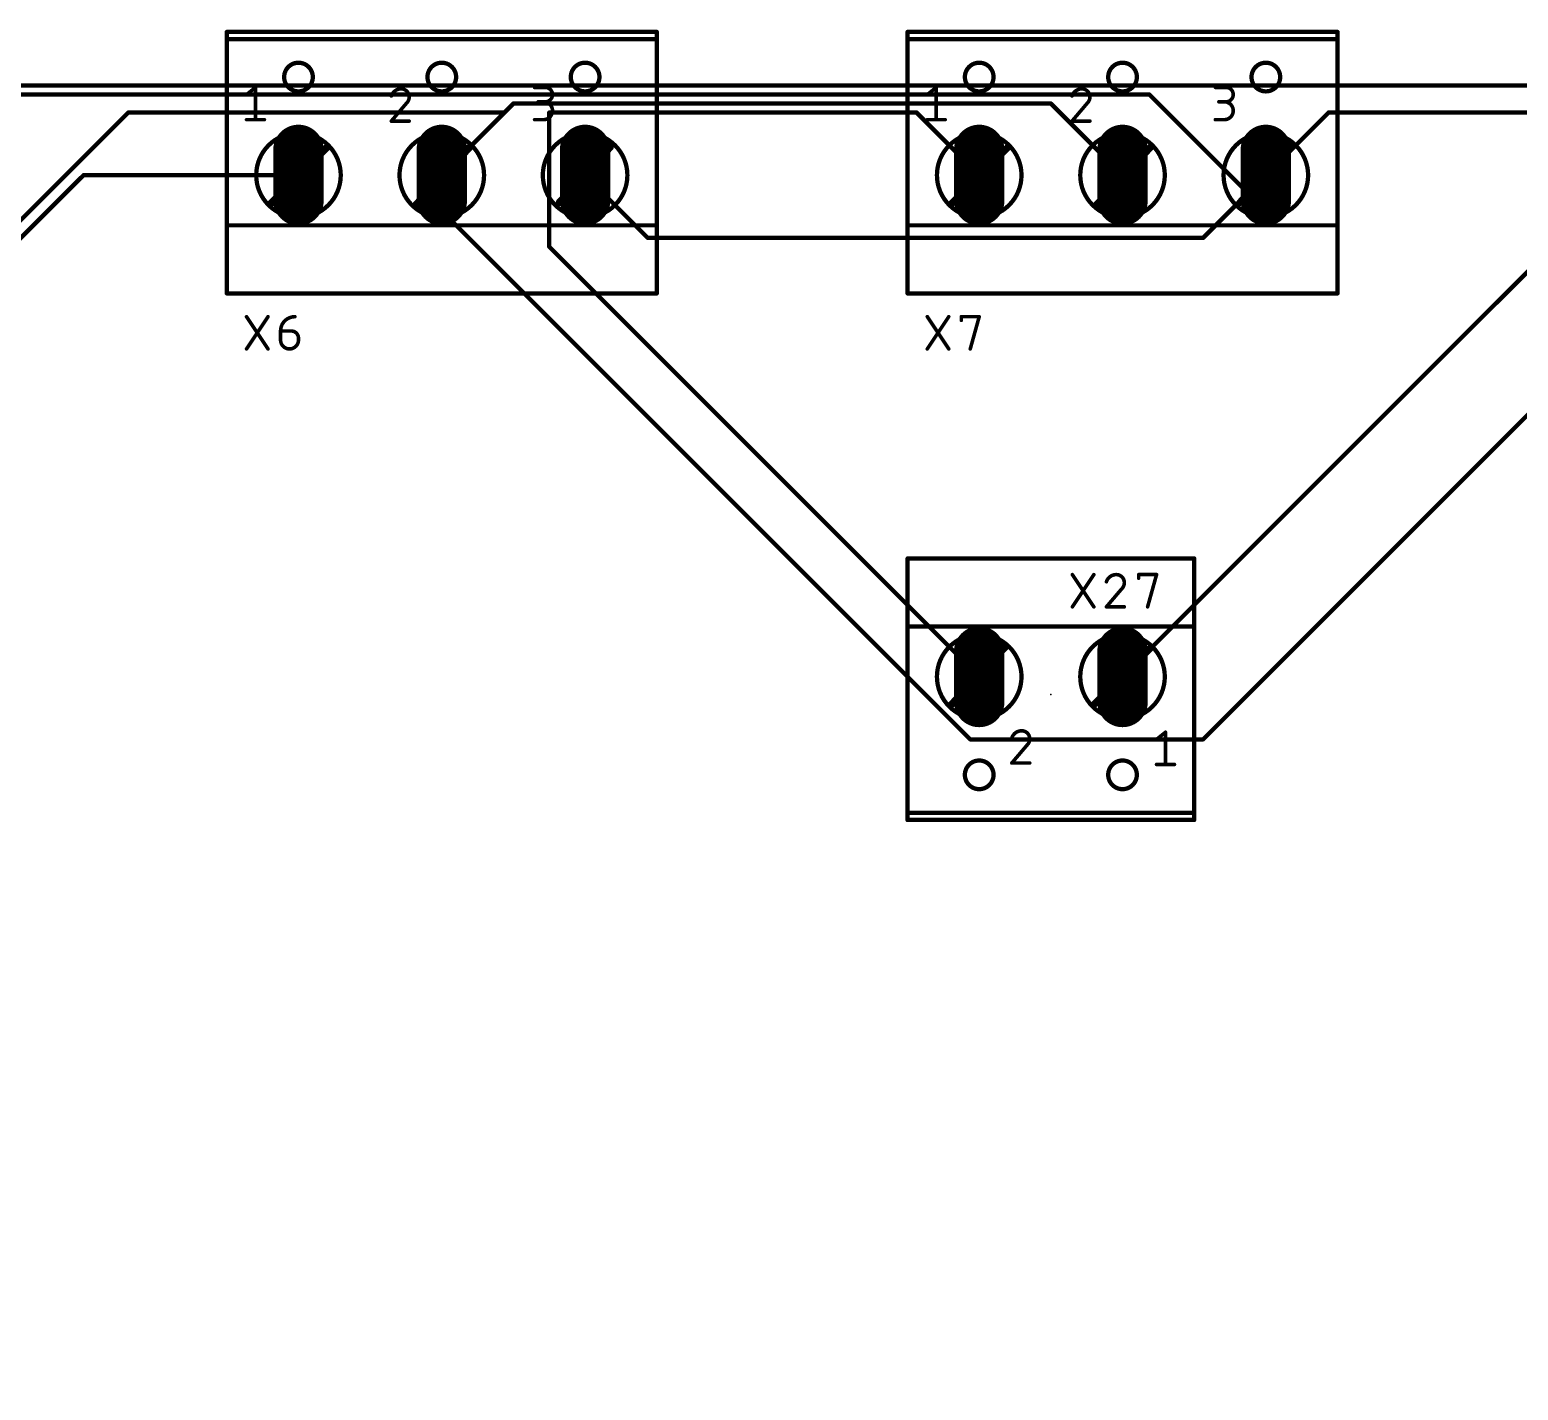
# Model space of a CAD drawing. Extents: x 12 to 245, y 1 to 99.
# Drawn here: x 131.4 to 184.2, y 50.3 to 98.5 of the extents above; entities that cross this region are included whole.
import ezdxf

# ---------------------------------------------------------------- set-up
doc = ezdxf.new("R2010")
doc.units = 0
for name, color, linetype in [('1', 12, 'CONTINUOUS'), ('17', 110, 'CONTINUOUS'), ('21', 253, 'CONTINUOUS'), ('23', 53, 'CONTINUOUS'), ('25', 253, 'CONTINUOUS'), ('51', 253, 'CONTINUOUS')]:
    doc.layers.add(name, color=color, linetype=linetype)

# ---------------------------------------------------------------- blocks, each defined once
blk = doc.blocks.new('LONGP100')
at = {"const_width": 1}
blk.add_lwpolyline([(-0.5, 0), (0.5, 0)], dxfattribs=at)
at = {"const_width": 0.5}
for points in [[(-0.5, 0.25, 1), (-0.5, -0.25)], [(0.5, -0.25, 1), (0.5, 0.25)]]:
    blk.add_lwpolyline(points, format="xyb", dxfattribs=at)

msp = doc.modelspace()

# ---------------------------------------------------------------- linework, layer by layer
at = {"layer": '1', "const_width": 0.1524}
for points in [[(66.675, 96.52), (218.44, 96.52)], [(120.9675, 96.2025), (171.1325, 96.2025)], [(171.1325, 96.2025), (174.625, 92.71)], [(134.9375, 95.5675), (130.4925, 91.1225)], [(148.2725, 95.5675), (134.9375, 95.5675)], [(148.2725, 95.5675), (146.05, 93.345)], [(148.59, 95.885), (148.2725, 95.5675)], [(167.64, 95.885), (148.59, 95.885)], [(149.86, 95.5675), (149.86, 90.805)], [(162.8775, 95.5675), (149.86, 95.5675)], [(165.1, 93.345), (162.8775, 95.5675)], [(170.18, 93.345), (167.64, 95.885)], [(175.26, 93.345), (177.4825, 95.5675)], [(177.4825, 95.5675), (195.8975, 95.5675)], [(133.35, 93.345), (71.12, 31.115)], [(140.97, 93.345), (133.35, 93.345)], [(146.05, 93.345), (146.05, 92.075)], [(153.3525, 91.1225), (151.13, 93.345)], [(187.96, 93.345), (170.18, 75.565)], [(173.0375, 73.3425), (193.04, 93.345)], [(174.625, 92.71), (175.26, 93.345)], [(174.625, 92.71), (173.0375, 91.1225)], [(146.05, 92.075), (164.7825, 73.3425)], [(149.86, 90.805), (165.1, 75.565)], [(173.0375, 91.1225), (153.3525, 91.1225)], [(164.7825, 73.3425), (173.0375, 73.3425)]]:
    msp.add_lwpolyline(points, dxfattribs=at)
at = {"layer": '1', "const_width": 0.0762}
for points in [[(171.1594, 96.2294, 1), (171.1056, 96.1756)], [(171.1325, 96.1644, 1), (171.1325, 96.2406)], [(134.9375, 95.6056, 1), (134.9375, 95.5294)], [(134.9644, 95.5406, 1), (134.9106, 95.5944)], [(148.2456, 95.5944, 1), (148.2994, 95.5406)], [(148.2994, 95.5406, 1), (148.2456, 95.5944)], [(148.2725, 95.5294, 1), (148.2725, 95.6056)], [(148.59, 95.9231, 1), (148.59, 95.8469)], [(148.6169, 95.8581, 1), (148.5631, 95.9119)], [(149.8981, 95.5675, 1), (149.8219, 95.5675)], [(149.86, 95.6056, 1), (149.86, 95.5294)], [(162.9044, 95.5944, 1), (162.8506, 95.5406)], [(162.8775, 95.5294, 1), (162.8775, 95.6056)], [(167.6669, 95.9119, 1), (167.6131, 95.8581)], [(167.64, 95.8469, 1), (167.64, 95.9231)], [(177.4825, 95.6056, 1), (177.4825, 95.5294)], [(177.5094, 95.5406, 1), (177.4556, 95.5944)], [(133.35, 93.3831, 1), (133.35, 93.3069)], [(133.3769, 93.3181, 1), (133.3231, 93.3719)], [(140.97, 93.3069, 1), (140.97, 93.3831)], [(146.0881, 93.345, 1), (146.0119, 93.345)], [(146.0231, 93.3719, 1), (146.0769, 93.3181)], [(151.1569, 93.3719, 1), (151.1031, 93.3181)], [(165.0731, 93.3181, 1), (165.1269, 93.3719)], [(170.1531, 93.3181, 1), (170.2069, 93.3719)], [(175.2331, 93.3719, 1), (175.2869, 93.3181)], [(175.2869, 93.3181, 1), (175.2331, 93.3719)], [(174.5981, 92.7369, 1), (174.6519, 92.6831)], [(174.6519, 92.6831, 1), (174.5981, 92.7369)], [(174.5981, 92.6831, 1), (174.6519, 92.7369)], [(146.0119, 92.075, 1), (146.0881, 92.075)], [(146.0769, 92.1019, 1), (146.0231, 92.0481)], [(149.8219, 90.805, 1), (149.8981, 90.805)], [(149.8869, 90.8319, 1), (149.8331, 90.7781)], [(153.3525, 91.1606, 1), (153.3525, 91.0844)], [(153.3256, 91.0956, 1), (153.3794, 91.1494)], [(173.0106, 91.1494, 1), (173.0644, 91.0956)], [(173.0375, 91.0844, 1), (173.0375, 91.1606)], [(165.0731, 75.5381, 1), (165.1269, 75.5919)], [(170.1531, 75.5919, 1), (170.2069, 75.5381)], [(164.7825, 73.3806, 1), (164.7825, 73.3044)], [(164.7556, 73.3156, 1), (164.8094, 73.3694)], [(173.0106, 73.3694, 1), (173.0644, 73.3156)], [(173.0375, 73.3044, 1), (173.0375, 73.3806)]]:
    msp.add_lwpolyline(points, format="xyb", dxfattribs=at)
at = {"layer": '21', "const_width": 0.1524}
for points in [[(138.43, 98.171), (138.43, 98.425)], [(138.43, 98.425), (153.67, 98.425)], [(153.67, 98.171), (138.43, 98.171)], [(138.43, 91.567), (138.43, 98.171)], [(153.67, 98.171), (153.67, 98.425)], [(153.67, 98.171), (153.67, 91.567)], [(162.56, 98.171), (162.56, 98.425)], [(162.56, 98.425), (177.8, 98.425)], [(177.8, 98.171), (162.56, 98.171)], [(162.56, 91.567), (162.56, 98.171)], [(177.8, 98.171), (177.8, 98.425)], [(177.8, 98.171), (177.8, 91.567)], [(138.43, 89.154), (138.43, 91.567)], [(138.43, 91.567), (140.081, 91.567)], [(141.859, 91.567), (145.161, 91.567)], [(146.939, 91.567), (150.241, 91.567)], [(152.019, 91.567), (153.67, 91.567)], [(153.67, 91.567), (153.67, 89.154)], [(162.56, 89.154), (162.56, 91.567)], [(162.56, 91.567), (164.211, 91.567)], [(165.989, 91.567), (169.291, 91.567)], [(171.069, 91.567), (174.371, 91.567)], [(176.149, 91.567), (177.8, 91.567)], [(177.8, 91.567), (177.8, 89.154)], [(138.43, 89.154), (153.67, 89.154)], [(162.56, 89.154), (177.8, 89.154)], [(162.56, 79.756), (162.56, 77.343)], [(162.56, 79.756), (172.72, 79.756)], [(172.72, 77.343), (172.72, 79.756)], [(164.211, 77.343), (162.56, 77.343)], [(162.56, 77.343), (162.56, 70.739)], [(169.291, 77.343), (165.989, 77.343)], [(172.72, 77.343), (171.069, 77.343)], [(172.72, 70.739), (172.72, 77.343)], [(172.72, 70.739), (162.56, 70.739)], [(162.56, 70.739), (162.56, 70.485)], [(172.72, 70.739), (172.72, 70.485)], [(172.72, 70.485), (162.56, 70.485)]]:
    msp.add_lwpolyline(points, dxfattribs=at)
at = {"layer": '21'}
for points, const_width in [([(138.4681, 98.425, 1), (138.3919, 98.425)], 0.0762), ([(138.43, 98.4631, 1), (138.43, 98.3869)], 0.0762), ([(138.43, 98.2091, 1), (138.43, 98.1329)], 0.0762), ([(138.4681, 98.171, 1), (138.3919, 98.171)], 0.0762), ([(138.3919, 98.171, 1), (138.4681, 98.171)], 0.0762), ([(153.7081, 98.425, 1), (153.6319, 98.425)], 0.0762), ([(153.7081, 98.171, 1), (153.6319, 98.171)], 0.0762), ([(153.6319, 98.171, 1), (153.7081, 98.171)], 0.0762), ([(153.67, 98.3869, 1), (153.67, 98.4631)], 0.0762), ([(153.67, 98.1329, 1), (153.67, 98.2091)], 0.0762), ([(162.5981, 98.425, 1), (162.5219, 98.425)], 0.0762), ([(162.56, 98.4631, 1), (162.56, 98.3869)], 0.0762), ([(162.56, 98.2091, 1), (162.56, 98.1329)], 0.0762), ([(162.5981, 98.171, 1), (162.5219, 98.171)], 0.0762), ([(162.5219, 98.171, 1), (162.5981, 98.171)], 0.0762), ([(177.8381, 98.425, 1), (177.7619, 98.425)], 0.0762), ([(177.8381, 98.171, 1), (177.7619, 98.171)], 0.0762), ([(177.7619, 98.171, 1), (177.8381, 98.171)], 0.0762), ([(177.8, 98.3869, 1), (177.8, 98.4631)], 0.0762), ([(177.8, 98.1329, 1), (177.8, 98.2091)], 0.0762), ([(140.97, 96.3168, 1), (140.97, 97.3328, 1), (140.97, 96.3168)], 0.1524), ([(146.05, 96.3168, 1), (146.05, 97.3328, 1), (146.05, 96.3168)], 0.1524), ([(151.13, 96.3168, 1), (151.13, 97.3328, 1), (151.13, 96.3168)], 0.1524), ([(165.1, 96.3168, 1), (165.1, 97.3328, 1), (165.1, 96.3168)], 0.1524), ([(170.18, 96.3168, 1), (170.18, 97.3328, 1), (170.18, 96.3168)], 0.1524), ([(175.26, 96.3168, 1), (175.26, 97.3328, 1), (175.26, 96.3168)], 0.1524), ([(138.4681, 91.567, 1), (138.3919, 91.567)], 0.0762), ([(138.43, 91.6051, 1), (138.43, 91.5289)], 0.0762), ([(138.3919, 91.567, 1), (138.4681, 91.567)], 0.0762), ([(140.081, 91.5289, 1), (140.081, 91.6051)], 0.0762), ([(141.859, 91.6051, 1), (141.859, 91.5289)], 0.0762), ([(145.161, 91.5289, 1), (145.161, 91.6051)], 0.0762), ([(146.939, 91.6051, 1), (146.939, 91.5289)], 0.0762), ([(150.241, 91.5289, 1), (150.241, 91.6051)], 0.0762), ([(152.019, 91.6051, 1), (152.019, 91.5289)], 0.0762), ([(153.7081, 91.567, 1), (153.6319, 91.567)], 0.0762), ([(153.6319, 91.567, 1), (153.7081, 91.567)], 0.0762), ([(153.67, 91.5289, 1), (153.67, 91.6051)], 0.0762), ([(162.5981, 91.567, 1), (162.5219, 91.567)], 0.0762), ([(162.56, 91.6051, 1), (162.56, 91.5289)], 0.0762), ([(162.5219, 91.567, 1), (162.5981, 91.567)], 0.0762), ([(164.211, 91.5289, 1), (164.211, 91.6051)], 0.0762), ([(165.989, 91.6051, 1), (165.989, 91.5289)], 0.0762), ([(169.291, 91.5289, 1), (169.291, 91.6051)], 0.0762), ([(171.069, 91.6051, 1), (171.069, 91.5289)], 0.0762), ([(174.371, 91.5289, 1), (174.371, 91.6051)], 0.0762), ([(176.149, 91.6051, 1), (176.149, 91.5289)], 0.0762), ([(177.8381, 91.567, 1), (177.7619, 91.567)], 0.0762), ([(177.7619, 91.567, 1), (177.8381, 91.567)], 0.0762), ([(177.8, 91.5289, 1), (177.8, 91.6051)], 0.0762), ([(138.43, 89.1921, 1), (138.43, 89.1159)], 0.0762), ([(138.3919, 89.154, 1), (138.4681, 89.154)], 0.0762), ([(153.6319, 89.154, 1), (153.7081, 89.154)], 0.0762), ([(153.67, 89.1159, 1), (153.67, 89.1921)], 0.0762), ([(162.56, 89.1921, 1), (162.56, 89.1159)], 0.0762), ([(162.5219, 89.154, 1), (162.5981, 89.154)], 0.0762), ([(177.7619, 89.154, 1), (177.8381, 89.154)], 0.0762), ([(177.8, 89.1159, 1), (177.8, 89.1921)], 0.0762), ([(162.5981, 79.756, 1), (162.5219, 79.756)], 0.0762), ([(162.56, 79.7941, 1), (162.56, 79.7179)], 0.0762), ([(172.7581, 79.756, 1), (172.6819, 79.756)], 0.0762), ([(172.72, 79.7179, 1), (172.72, 79.7941)], 0.0762), ([(162.56, 77.3811, 1), (162.56, 77.3049)], 0.0762), ([(162.5981, 77.343, 1), (162.5219, 77.343)], 0.0762), ([(162.5219, 77.343, 1), (162.5981, 77.343)], 0.0762), ([(164.211, 77.3049, 1), (164.211, 77.3811)], 0.0762), ([(165.989, 77.3811, 1), (165.989, 77.3049)], 0.0762), ([(169.291, 77.3049, 1), (169.291, 77.3811)], 0.0762), ([(171.069, 77.3811, 1), (171.069, 77.3049)], 0.0762), ([(172.7581, 77.343, 1), (172.6819, 77.343)], 0.0762), ([(172.6819, 77.343, 1), (172.7581, 77.343)], 0.0762), ([(172.72, 77.3049, 1), (172.72, 77.3811)], 0.0762), ([(165.1, 71.5772, 1), (165.1, 72.5932, 1), (165.1, 71.5772)], 0.1524), ([(170.18, 71.5772, 1), (170.18, 72.5932, 1), (170.18, 71.5772)], 0.1524), ([(162.56, 70.7771, 1), (162.56, 70.7009)], 0.0762), ([(162.5981, 70.739, 1), (162.5219, 70.739)], 0.0762), ([(162.5219, 70.739, 1), (162.5981, 70.739)], 0.0762), ([(172.7581, 70.739, 1), (172.6819, 70.739)], 0.0762), ([(172.6819, 70.739, 1), (172.7581, 70.739)], 0.0762), ([(172.72, 70.7009, 1), (172.72, 70.7771)], 0.0762), ([(162.56, 70.5231, 1), (162.56, 70.4469)], 0.0762), ([(162.5219, 70.485, 1), (162.5981, 70.485)], 0.0762), ([(172.6819, 70.485, 1), (172.7581, 70.485)], 0.0762), ([(172.72, 70.4469, 1), (172.72, 70.5231)], 0.0762)]:
    msp.add_lwpolyline(points, format="xyb", dxfattribs=dict(at, const_width=const_width))
at = {"layer": '23'}
for p in [(146.05, 93.98), (170.18, 93.98), (167.64, 74.93)]:
    msp.add_point(p, dxfattribs=at)
at = {"layer": '25', "const_width": 0.127}
for points in [[(139.1285, 87.1855), (139.8905, 88.3285)], [(139.1285, 88.3285), (139.8905, 87.1855)], [(163.2585, 87.1855), (164.0205, 88.3285)], [(163.2585, 88.3285), (164.0205, 87.1855)], [(164.465, 88.2015), (164.465, 88.3285)], [(164.465, 88.3285), (165.1, 88.3285)], [(165.1, 88.3285), (164.7825, 87.1855)], [(140.335, 87.8205), (140.716, 87.8205)], [(140.335, 87.503), (140.335, 87.8205)], [(140.97, 87.5665), (140.97, 87.503)], [(168.402, 78.0415), (169.164, 79.1845)], [(168.402, 79.1845), (169.164, 78.0415)], [(170.7515, 79.0575), (170.7515, 79.1845)], [(170.7515, 79.1845), (171.3865, 79.1845)], [(171.3865, 79.1845), (171.069, 78.0415)], [(170.1483, 78.6765), (169.6085, 78.0415)], [(169.6085, 78.0415), (170.2435, 78.0415)]]:
    msp.add_lwpolyline(points, dxfattribs=at)
at = {"layer": '25'}
for points, const_width in [([(139.1549, 88.3461, 1), (139.1021, 88.3109)], 0.0635), ([(139.9169, 88.3109, 1), (139.8641, 88.3461)], 0.0635), ([(140.843, 88.3285, 0.4142), (140.335, 87.8205)], 0.127), ([(140.843, 88.2968, 1), (140.843, 88.3603)], 0.0635), ([(163.2849, 88.3461, 1), (163.2321, 88.3109)], 0.0635), ([(164.0469, 88.3109, 1), (163.9941, 88.3461)], 0.0635), ([(164.465, 88.3603, 1), (164.465, 88.2968)], 0.0635), ([(164.4967, 88.3285, 1), (164.4333, 88.3285)], 0.0635), ([(164.4333, 88.2015, 1), (164.4967, 88.2015)], 0.0635), ([(165.1306, 88.32, 1), (165.0694, 88.337)], 0.0635), ([(165.1, 88.2968, 1), (165.1, 88.3603)], 0.0635), ([(140.335, 87.8523, 1), (140.335, 87.7888)], 0.0635), ([(140.3667, 87.8205, 1), (140.3033, 87.8205)], 0.0635), ([(140.3033, 87.8205, 1), (140.3667, 87.8205)], 0.0635), ([(140.716, 87.8523, 1), (140.716, 87.7888)], 0.0635), ([(140.97, 87.5665, 0.4142), (140.716, 87.8205)], 0.127), ([(140.716, 87.7888, 1), (140.716, 87.8523)], 0.0635), ([(141.0017, 87.5665, 1), (140.9383, 87.5665)], 0.0635), ([(140.9383, 87.5665, 1), (141.0017, 87.5665)], 0.0635), ([(139.1021, 87.2031, 1), (139.1549, 87.1679)], 0.0635), ([(139.8641, 87.1679, 1), (139.9169, 87.2031)], 0.0635), ([(140.335, 87.503, 1), (140.97, 87.503)], 0.127), ([(140.3667, 87.503, 1), (140.3033, 87.503)], 0.0635), ([(140.3033, 87.503, 1), (140.3667, 87.503)], 0.0635), ([(141.0017, 87.503, 1), (140.9383, 87.503)], 0.0635), ([(140.9383, 87.503, 1), (141.0017, 87.503)], 0.0635), ([(163.2321, 87.2031, 1), (163.2849, 87.1679)], 0.0635), ([(163.9941, 87.1679, 1), (164.0469, 87.2031)], 0.0635), ([(164.7519, 87.194, 1), (164.8131, 87.177)], 0.0635), ([(168.4284, 79.2021, 1), (168.3756, 79.1669)], 0.0635), ([(169.1904, 79.1669, 1), (169.1376, 79.2021)], 0.0635), ([(169.9578, 79.1845, 0.3252), (169.6085, 78.9305)], 0.127), ([(169.9578, 79.2163, 1), (169.9578, 79.1527)], 0.0635), ([(170.2435, 78.8988, 0.4142), (169.9578, 79.1845)], 0.127), ([(169.9577, 79.1527, 1), (169.9578, 79.2163)], 0.0635), ([(170.7515, 79.2163, 1), (170.7515, 79.1527)], 0.0635), ([(170.7833, 79.1845, 1), (170.7198, 79.1845)], 0.0635), ([(171.4171, 79.176, 1), (171.3559, 79.193)], 0.0635), ([(171.3865, 79.1527, 1), (171.3865, 79.2163)], 0.0635), ([(169.5783, 78.9403, 1), (169.6387, 78.9207)], 0.0635), ([(170.1483, 78.6765, 0.2053), (170.2435, 78.8988)], 0.127), ([(170.1264, 78.6995, 1), (170.1701, 78.6535)], 0.0635), ([(170.1724, 78.6559, 1), (170.1241, 78.6971)], 0.0635), ([(170.2752, 78.8988, 1), (170.2118, 78.8987)], 0.0635), ([(170.2118, 78.8988, 1), (170.2752, 78.8988)], 0.0635), ([(170.7198, 79.0575, 1), (170.7833, 79.0575)], 0.0635), ([(168.3756, 78.0591, 1), (168.4284, 78.0239)], 0.0635), ([(169.1376, 78.0239, 1), (169.1904, 78.0591)], 0.0635), ([(169.6085, 78.0733, 1), (169.6085, 78.0097)], 0.0635), ([(169.5843, 78.0621, 1), (169.6327, 78.0209)], 0.0635), ([(170.2435, 78.0097, 1), (170.2435, 78.0733)], 0.0635), ([(171.0384, 78.05, 1), (171.0996, 78.033)], 0.0635)]:
    msp.add_lwpolyline(points, format="xyb", dxfattribs=dict(at, const_width=const_width))
at = {"layer": '51'}
for points, const_width in [([(139.1285, 96.2025), (139.446, 96.4565)], 0.127), ([(139.446, 96.4565), (139.446, 95.3135)], 0.127), ([(149.3393, 96.4565), (149.7203, 96.4565)], 0.127), ([(163.2585, 96.2025), (163.576, 96.4565)], 0.127), ([(163.576, 96.4565), (163.576, 95.3135)], 0.127), ([(173.4693, 96.4565), (173.8503, 96.4565)], 0.127), ([(144.799, 95.8977), (144.2593, 95.2627)], 0.127), ([(149.7203, 95.9485), (149.4663, 95.9485)], 0.127), ([(168.9291, 95.8977), (168.3893, 95.2627)], 0.127), ([(173.8503, 95.9485), (173.5963, 95.9485)], 0.127), ([(139.1285, 95.3135), (139.7635, 95.3135)], 0.127), ([(144.2593, 95.2627), (144.8943, 95.2627)], 0.127), ([(149.3393, 95.3135), (149.6568, 95.3135)], 0.127), ([(163.2585, 95.3135), (163.8935, 95.3135)], 0.127), ([(168.3893, 95.2627), (169.0243, 95.2627)], 0.127), ([(173.4693, 95.3135), (173.7868, 95.3135)], 0.127), ([(139.9794, 92.329), (141.986, 94.3356)], 0.254), ([(145.1356, 92.3036), (147.0406, 94.3356)], 0.254), ([(150.2156, 92.3798), (152.019, 94.3356)], 0.254), ([(164.1094, 92.329), (166.116, 94.3356)], 0.254), ([(169.2656, 92.3036), (171.1706, 94.3356)], 0.254), ([(174.3456, 92.3798), (176.149, 94.3356)], 0.254), ([(140.081, 91.567), (141.859, 91.567)], 0.1524), ([(145.161, 91.567), (146.939, 91.567)], 0.1524), ([(150.241, 91.567), (152.019, 91.567)], 0.1524), ([(164.211, 91.567), (165.989, 91.567)], 0.1524), ([(169.291, 91.567), (171.069, 91.567)], 0.1524), ([(174.371, 91.567), (176.149, 91.567)], 0.1524), ([(165.989, 77.343), (164.211, 77.343)], 0.1524), ([(171.069, 77.343), (169.291, 77.343)], 0.1524), ([(166.0144, 76.6064), (164.1094, 74.5744)], 0.254), ([(171.1706, 76.581), (169.164, 74.5744)], 0.254), ([(171.3865, 73.3425), (171.704, 73.5965)], 0.127), ([(171.704, 73.5965), (171.704, 72.4535)], 0.127), ([(166.7955, 73.1393), (166.2557, 72.5043)], 0.127), ([(166.2557, 72.5043), (166.8907, 72.5043)], 0.127), ([(171.3865, 72.4535), (172.0215, 72.4535)], 0.127)]:
    msp.add_lwpolyline(points, dxfattribs=dict(at, const_width=const_width))
for points, const_width in [([(139.1087, 96.2273, 1), (139.1483, 96.1777)], 0.0635), ([(139.4777, 96.4565, 1), (139.4143, 96.4565)], 0.0635), ([(139.4658, 96.4317, 1), (139.4262, 96.4813)], 0.0635), ([(144.6086, 96.4057, 0.3252), (144.2593, 96.1517)], 0.127), ([(144.2291, 96.1615, 1), (144.2895, 96.1419)], 0.0635), ([(144.6086, 96.4375, 1), (144.6086, 96.374)], 0.0635), ([(144.8943, 96.12, 0.4142), (144.6086, 96.4057)], 0.127), ([(144.6085, 96.374, 1), (144.6086, 96.4375)], 0.0635), ([(144.799, 95.8977, 0.2053), (144.8943, 96.12)], 0.127), ([(144.9261, 96.12, 1), (144.8626, 96.1199)], 0.0635), ([(144.8626, 96.12, 1), (144.9261, 96.12)], 0.0635), ([(149.3393, 96.4883, 1), (149.3393, 96.4248)], 0.0635), ([(149.7203, 95.9485, 1), (149.7203, 96.4565)], 0.127), ([(149.7203, 96.4883, 1), (149.7203, 96.4248)], 0.0635), ([(149.7203, 96.4248, 1), (149.7203, 96.4883)], 0.0635), ([(163.2387, 96.2273, 1), (163.2783, 96.1777)], 0.0635), ([(163.6078, 96.4565, 1), (163.5443, 96.4565)], 0.0635), ([(163.5958, 96.4317, 1), (163.5562, 96.4813)], 0.0635), ([(168.7386, 96.4057, 0.3252), (168.3893, 96.1517)], 0.127), ([(168.3591, 96.1615, 1), (168.4195, 96.1419)], 0.0635), ([(168.7386, 96.4375, 1), (168.7386, 96.374)], 0.0635), ([(169.0243, 96.12, 0.4142), (168.7386, 96.4057)], 0.127), ([(168.7385, 96.374, 1), (168.7386, 96.4375)], 0.0635), ([(168.9291, 95.8977, 0.2053), (169.0243, 96.12)], 0.127), ([(169.056, 96.12, 1), (168.9926, 96.1199)], 0.0635), ([(168.9926, 96.12, 1), (169.056, 96.12)], 0.0635), ([(173.4693, 96.4883, 1), (173.4693, 96.4248)], 0.0635), ([(173.8503, 95.9485, 1), (173.8503, 96.4565)], 0.127), ([(173.8503, 96.4883, 1), (173.8503, 96.4248)], 0.0635), ([(173.8503, 96.4248, 1), (173.8503, 96.4883)], 0.0635), ([(144.7772, 95.9207, 1), (144.8209, 95.8747)], 0.0635), ([(144.8232, 95.8771, 1), (144.7749, 95.9183)], 0.0635), ([(149.4663, 95.9803, 1), (149.4663, 95.9168)], 0.0635), ([(149.6568, 95.9803, 1), (149.6568, 95.9168)], 0.0635), ([(149.6568, 95.3135, 1), (149.6568, 95.9485)], 0.127), ([(149.7203, 95.9803, 1), (149.7203, 95.9168)], 0.0635), ([(149.7203, 95.9168, 1), (149.7203, 95.9803)], 0.0635), ([(168.9072, 95.9207, 1), (168.9509, 95.8747)], 0.0635), ([(168.9532, 95.8771, 1), (168.9049, 95.9183)], 0.0635), ([(173.5963, 95.9803, 1), (173.5963, 95.9168)], 0.0635), ([(173.7868, 95.9803, 1), (173.7868, 95.9168)], 0.0635), ([(173.7868, 95.3135, 1), (173.7868, 95.9485)], 0.127), ([(173.8503, 95.9803, 1), (173.8503, 95.9168)], 0.0635), ([(173.8503, 95.9168, 1), (173.8503, 95.9803)], 0.0635), ([(139.1285, 95.3453, 1), (139.1285, 95.2818)], 0.0635), ([(139.4143, 95.3135, 1), (139.4777, 95.3135)], 0.0635), ([(139.7635, 95.2818, 1), (139.7635, 95.3453)], 0.0635), ([(144.2593, 95.2945, 1), (144.2593, 95.231)], 0.0635), ([(144.2351, 95.2833, 1), (144.2835, 95.2421)], 0.0635), ([(144.8943, 95.231, 1), (144.8943, 95.2945)], 0.0635), ([(149.3393, 95.3453, 1), (149.3393, 95.2818)], 0.0635), ([(149.6568, 95.3453, 1), (149.6568, 95.2818)], 0.0635), ([(149.6568, 95.2818, 1), (149.6568, 95.3453)], 0.0635), ([(163.2585, 95.3453, 1), (163.2585, 95.2818)], 0.0635), ([(163.5443, 95.3135, 1), (163.6078, 95.3135)], 0.0635), ([(163.8935, 95.2818, 1), (163.8935, 95.3453)], 0.0635), ([(168.3893, 95.2945, 1), (168.3893, 95.231)], 0.0635), ([(168.3651, 95.2833, 1), (168.4135, 95.2421)], 0.0635), ([(169.0243, 95.231, 1), (169.0243, 95.2945)], 0.0635), ([(173.4693, 95.3453, 1), (173.4693, 95.2818)], 0.0635), ([(173.7868, 95.3453, 1), (173.7868, 95.2818)], 0.0635), ([(173.7868, 95.2818, 1), (173.7868, 95.3453)], 0.0635), ([(140.97, 91.8464, 1), (140.97, 94.8436, 1), (140.97, 91.8464)], 0.1524), ([(142.0309, 94.2907, 1), (141.9411, 94.3805)], 0.127), ([(146.05, 91.8464, 1), (146.05, 94.8436, 1), (146.05, 91.8464)], 0.1524), ([(147.0869, 94.2922, 1), (146.9943, 94.379)], 0.127), ([(151.13, 91.8464, 1), (151.13, 94.8436, 1), (151.13, 91.8464)], 0.1524), ([(152.0657, 94.2926, 1), (151.9723, 94.3786)], 0.127), ([(165.1, 91.8464, 1), (165.1, 94.8436, 1), (165.1, 91.8464)], 0.1524), ([(166.1609, 94.2907, 1), (166.0711, 94.3805)], 0.127), ([(170.18, 91.8464, 1), (170.18, 94.8436, 1), (170.18, 91.8464)], 0.1524), ([(171.2169, 94.2922, 1), (171.1243, 94.379)], 0.127), ([(175.26, 91.8464, 1), (175.26, 94.8436, 1), (175.26, 91.8464)], 0.1524), ([(176.1957, 94.2926, 1), (176.1023, 94.3786)], 0.127), ([(139.9345, 92.3739, 1), (140.0243, 92.2841)], 0.127), ([(145.0893, 92.347, 1), (145.1819, 92.2602)], 0.127), ([(150.1689, 92.4228, 1), (150.2623, 92.3368)], 0.127), ([(164.0645, 92.3739, 1), (164.1543, 92.2841)], 0.127), ([(169.2193, 92.347, 1), (169.3119, 92.2602)], 0.127), ([(174.2989, 92.4228, 1), (174.3923, 92.3368)], 0.127), ([(140.081, 91.6051, 1), (140.081, 91.5289)], 0.0762), ([(141.859, 91.5289, 1), (141.859, 91.6051)], 0.0762), ([(145.161, 91.6051, 1), (145.161, 91.5289)], 0.0762), ([(146.939, 91.5289, 1), (146.939, 91.6051)], 0.0762), ([(150.241, 91.6051, 1), (150.241, 91.5289)], 0.0762), ([(152.019, 91.5289, 1), (152.019, 91.6051)], 0.0762), ([(164.211, 91.6051, 1), (164.211, 91.5289)], 0.0762), ([(165.989, 91.5289, 1), (165.989, 91.6051)], 0.0762), ([(169.291, 91.6051, 1), (169.291, 91.5289)], 0.0762), ([(171.069, 91.5289, 1), (171.069, 91.6051)], 0.0762), ([(174.371, 91.6051, 1), (174.371, 91.5289)], 0.0762), ([(176.149, 91.5289, 1), (176.149, 91.6051)], 0.0762), ([(165.1, 74.0664, 1), (165.1, 77.0636, 1), (165.1, 74.0664)], 0.1524), ([(164.211, 77.3811, 1), (164.211, 77.3049)], 0.0762), ([(165.989, 77.3049, 1), (165.989, 77.3811)], 0.0762), ([(170.18, 74.0664, 1), (170.18, 77.0636, 1), (170.18, 74.0664)], 0.1524), ([(169.291, 77.3811, 1), (169.291, 77.3049)], 0.0762), ([(171.069, 77.3049, 1), (171.069, 77.3811)], 0.0762), ([(166.0607, 76.563, 1), (165.9681, 76.6498)], 0.127), ([(171.2155, 76.5361, 1), (171.1257, 76.6259)], 0.127), ([(164.0631, 74.6178, 1), (164.1557, 74.531)], 0.127), ([(169.1191, 74.6193, 1), (169.2089, 74.5295)], 0.127), ([(166.605, 73.6473, 0.3252), (166.2557, 73.3933)], 0.127), ([(166.2255, 73.4031, 1), (166.2859, 73.3835)], 0.0635), ([(166.605, 73.6791, 1), (166.605, 73.6155)], 0.0635), ([(166.8907, 73.3616, 0.4142), (166.605, 73.6473)], 0.127), ([(166.6049, 73.6155, 1), (166.605, 73.6791)], 0.0635), ([(166.7955, 73.1393, 0.2053), (166.8907, 73.3616)], 0.127), ([(166.9224, 73.3616, 1), (166.859, 73.3615)], 0.0635), ([(166.859, 73.3616, 1), (166.9224, 73.3616)], 0.0635), ([(171.3667, 73.3673, 1), (171.4063, 73.3177)], 0.0635), ([(171.7357, 73.5965, 1), (171.6723, 73.5965)], 0.0635), ([(171.7238, 73.5717, 1), (171.6842, 73.6213)], 0.0635), ([(166.7736, 73.1623, 1), (166.8173, 73.1163)], 0.0635), ([(166.8196, 73.1187, 1), (166.7713, 73.1599)], 0.0635), ([(166.2557, 72.5361, 1), (166.2557, 72.4725)], 0.0635), ([(166.2315, 72.5249, 1), (166.2799, 72.4837)], 0.0635), ([(166.8907, 72.4725, 1), (166.8907, 72.5361)], 0.0635), ([(171.3865, 72.4853, 1), (171.3865, 72.4218)], 0.0635), ([(171.6723, 72.4535, 1), (171.7357, 72.4535)], 0.0635), ([(172.0215, 72.4218, 1), (172.0215, 72.4853)], 0.0635)]:
    msp.add_lwpolyline(points, format="xyb", dxfattribs=dict(at, const_width=const_width))

# ---------------------------------------------------------------- block references
at = {"layer": '17', "xscale": 1.7907, "yscale": 1.7907}
for p, rotation in [((140.97, 93.345), 90), ((140.97, 93.345), 90), ((146.05, 93.345), 90), ((146.05, 93.345), 90), ((151.13, 93.345), 90), ((151.13, 93.345), 90), ((165.1, 93.345), 90), ((165.1, 93.345), 90), ((170.18, 93.345), 90), ((170.18, 93.345), 90), ((175.26, 93.345), 90), ((175.26, 93.345), 90), ((165.1, 75.565), 270), ((165.1, 75.565), 270), ((170.18, 75.565), 270), ((170.18, 75.565), 270)]:
    msp.add_blockref('LONGP100', p, dxfattribs=dict(at, rotation=rotation))

doc.saveas('drawing.dxf')
